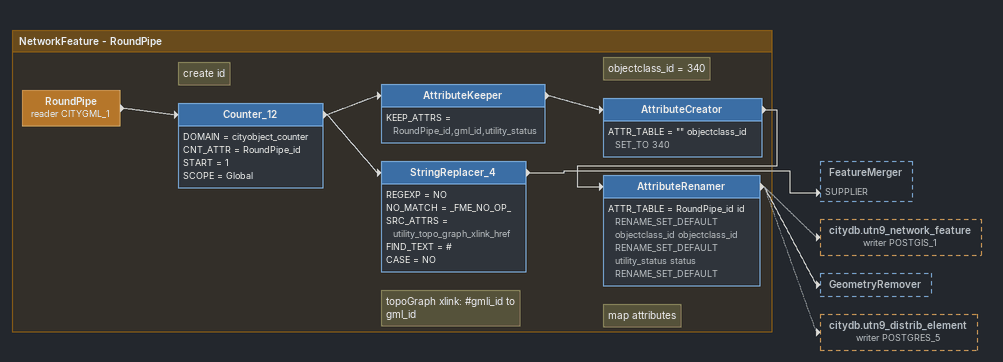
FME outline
Bookmark: NetworkFeature - RoundPipe
RoundPipe (reader CITYGML_1)
    -> Counter_12
Note: create id
Counter_12
    DOMAIN = cityobject_counter
    CNT_ATTR = RoundPipe_id
    START = 1
    SCOPE = Global
    -> AttributeKeeper
    -> StringReplacer_4
AttributeKeeper
    KEEP_ATTRS = RoundPipe_id,gml_id,utility_status
    -> AttributeCreator
Note: objectclass_id = 340
AttributeCreator
    ATTR_TABLE = "" objectclass_id SET_TO 340
    -> AttributeRenamer
Note: map attributes
AttributeRenamer
    ATTR_TABLE = RoundPipe_id id RENAME_SET_DEFAULT  objectclass_id objectclass_id RENAME_SET_DEFAULT  utility_status status RENAME_SET_DEFAULT
    -> citydb.utn9_network_feature (writer POSTGIS_1) [off]
    -> GeometryRemover
    -> citydb.utn9_distrib_element (writer POSTGRES_5) [off]
Note: topoGraph xlink: #gmli_id to gml_id
StringReplacer_4
    REGEXP = NO
    NO_MATCH = _FME_NO_OP_
    SRC_ATTRS = utility_topo_graph_xlink_href
    FIND_TEXT = #
    CASE = NO
    -> FeatureMerger [SUPPLIER]
